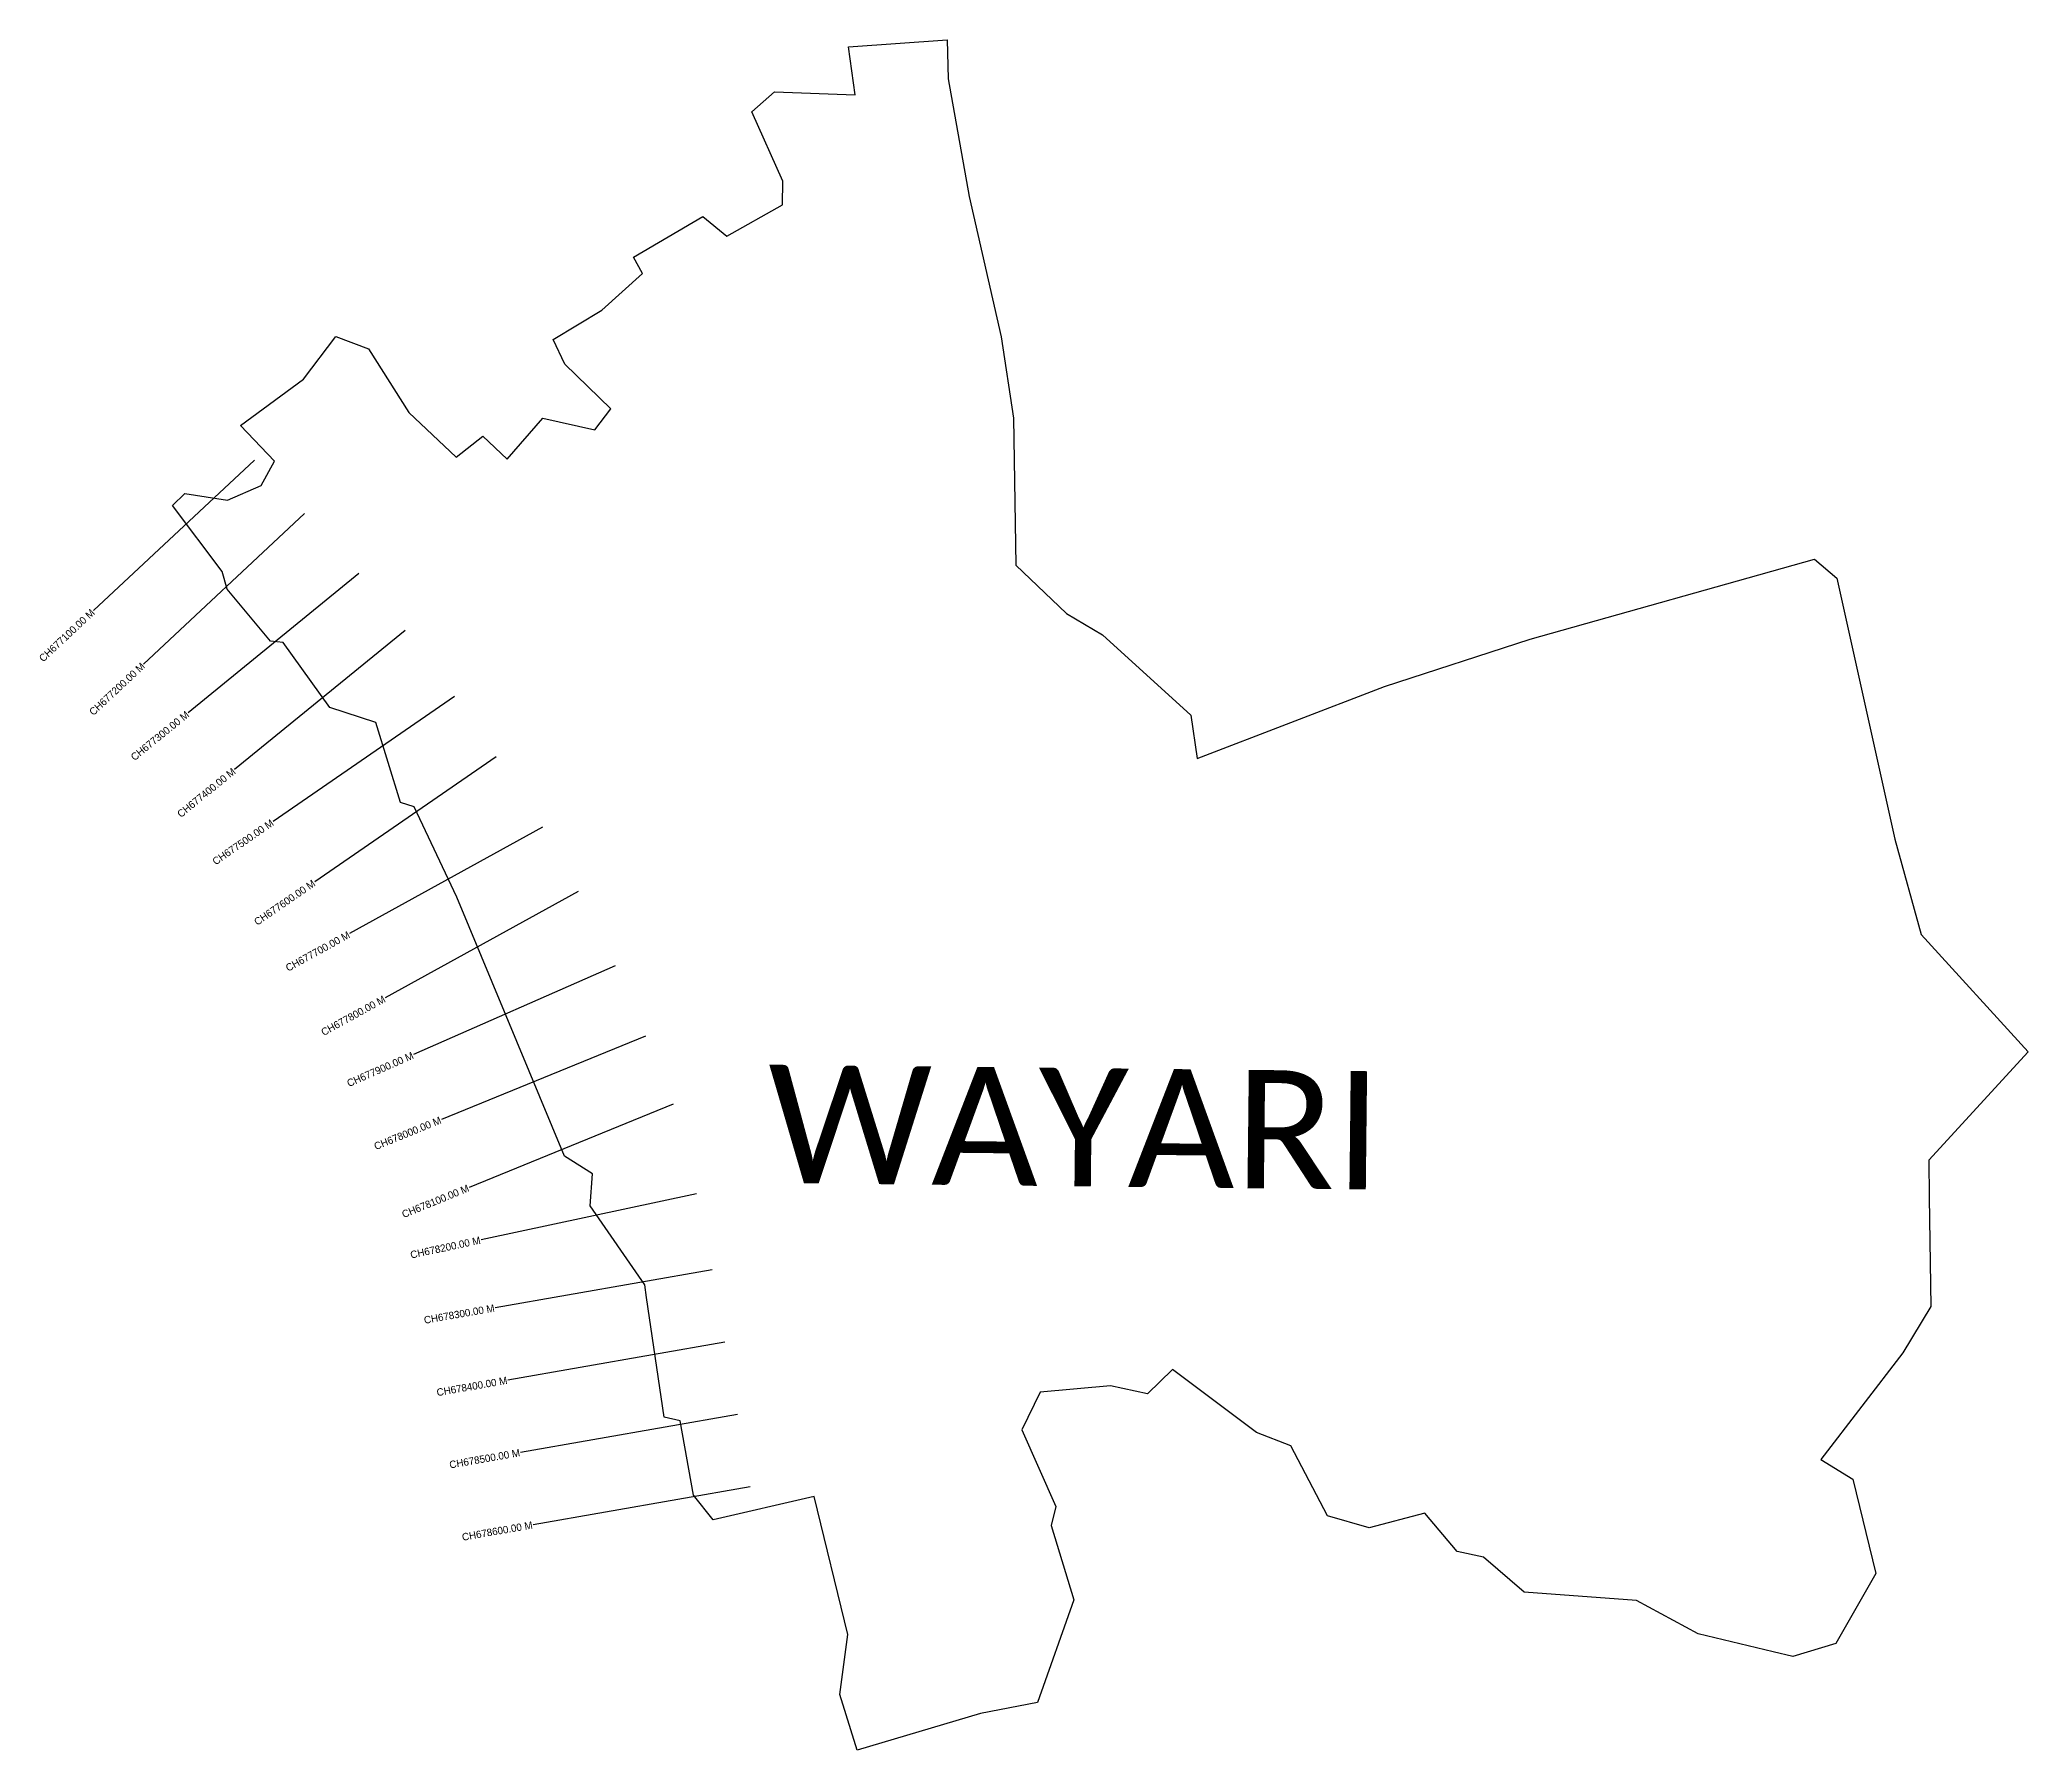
# Model space of a CAD drawing. Header units: metres. Extents: x 337033 to 339741, y 1772614 to 1774944.
import ezdxf
from ezdxf.enums import TextEntityAlignment as Align

# ---------------------------------------------------------------- set-up
doc = ezdxf.new("R2010")
doc.units = ezdxf.units.M
for name, color, linetype in [('CS', 134, 'Continuous'), ('CSMark', 6, 'Continuous'), ('village', 3, 'Continuous'), ('VILLAGE NAME', 250, 'Continuous')]:
    doc.layers.add(name, color=color, linetype=linetype)

msp = doc.modelspace()

# ---------------------------------------------------------------- linework, layer by layer
at = {"layer": 'CS'}
for p, q in [((337325.2, 1774371.3), (337106.1, 1774166.4)), ((337393.5, 1774298.3), (337174.4, 1774093.4)), ((337467.5, 1774216.7), (337235, 1774027.1)), ((337530.7, 1774139.2), (337298.3, 1773949.6)), ((337597.6, 1774049.4), (337350.6, 1773879.1)), ((337654.3, 1773967), (337407.4, 1773796.8)), ((337717.5, 1773871.2), (337454.9, 1773726.2)), ((337765.9, 1773783.7), (337503.3, 1773638.6)), ((337816.6, 1773682.3), (337542, 1773561.4)), ((337857.6, 1773586.7), (337579.9, 1773473.2)), ((337895.4, 1773494.1), (337617.7, 1773380.6)), ((337927.2, 1773371.9), (337633.8, 1773309.1)), ((337948.6, 1773268.5), (337653.1, 1773216.7)), ((337965.9, 1773170), (337670.4, 1773118.2)), ((337983.1, 1773071.5), (337687.6, 1773019.7)), ((338000.4, 1772973), (337704.9, 1772921.2))]:
    msp.add_line(p, q, dxfattribs=at)
at = {"layer": 'village', "color": 3, "true_color": 0x00ff00}
msp.add_polyline3d([(338133.1, 1772771.8, 0), (338087.4, 1772959.8, 0), (337949.9, 1772927.9, 0), (337923.2, 1772961.4, 0), (337904.8, 1773062.7, 0), (337883.1, 1773067.8, 0), (337859.1, 1773230.8, 0), (337856.8, 1773247.8, 0), (337782.4, 1773355.3, 0), (337785.6, 1773399.3, 0), (337747.5, 1773423.2, 0), (337601.1, 1773776.1, 0), (337542.6, 1773899.1, 0), (337524.2, 1773904.7, 0), (337490.5, 1774013.6, 0), (337427.8, 1774034, 0), (337364.4, 1774122.6, 0), (337347.1, 1774124.5, 0), (337288.3, 1774195.4, 0), (337281.4, 1774219.3, 0), (337213.9, 1774309.4, 0), (337230.6, 1774325.7, 0), (337288.5, 1774316.7, 0), (337334.4, 1774336.4, 0), (337352.4, 1774369.8, 0), (337306.1, 1774418.3, 0), (337391.9, 1774481.4, 0), (337436.1, 1774539.5, 0), (337480.4, 1774522.6, 0), (337535.3, 1774435.9, 0), (337600.1, 1774375.2, 0), (337636.3, 1774404, 0), (337669.2, 1774372.5, 0), (337717.9, 1774428.3, 0), (337788.8, 1774412.6, 0), (337810.4, 1774440.8, 0), (337747.9, 1774501.7, 0), (337731.9, 1774535.3, 0), (337798.3, 1774575.2, 0), (337853.7, 1774625.5, 0), (337841.4, 1774647.6, 0), (337935.7, 1774702.9, 0), (337968.5, 1774676, 0), (338044.5, 1774718.9, 0), (338044.6, 1774751.2, 0), (338002.4, 1774845.3, 0), (338033.5, 1774872.7, 0), (338143.4, 1774868.5, 0), (338134.3, 1774933.9, 0), (338268.7, 1774943.7, 0), (338270, 1774890.3, 0), (338298.6, 1774730.1, 0), (338342, 1774539.1, 0), (338358.7, 1774428.5, 0), (338362, 1774228.3, 0), (338430.8, 1774162.3, 0), (338480.1, 1774133.3, 0), (338600.3, 1774023.9, 0), (338609.1, 1773964.9, 0), (338863.8, 1774062.7, 0), (339062.3, 1774127.2, 0), (339449.6, 1774236.2, 0), (339480, 1774210.6, 0), (339558.8, 1773855.1, 0), (339594.6, 1773725.1, 0), (339740.5, 1773565.1, 0), (339605, 1773417.7, 0), (339605.6, 1773366.8, 0), (339608.1, 1773218.3, 0), (339569.7, 1773155.3, 0), (339458.2, 1773010.2, 0), (339501.8, 1772983.2, 0), (339533.1, 1772854.7, 0), (339478.6, 1772759.2, 0), (339420.2, 1772741.6, 0), (339393.2, 1772748.2, 0), (339291.1, 1772772.7, 0), (339207.1, 1772817.9, 0), (339054.4, 1772829.2, 0), (338998.9, 1772877.1, 0), (338962.9, 1772884.6, 0), (338918.9, 1772936.9, 0), (338843.2, 1772917, 0), (338786.5, 1772933.1, 0), (338736.3, 1773028.7, 0), (338689.7, 1773046.8, 0), (338575.2, 1773132.7, 0), (338541.5, 1773099.4, 0), (338491.1, 1773110.2, 0), (338395, 1773101.5, 0), (338370.2, 1773050.6, 0), (338416.5, 1772946.1, 0), (338410.3, 1772919.9, 0), (338441, 1772818.9, 0), (338391.5, 1772678.9, 0), (338314.1, 1772663.9, 0), (338145.9, 1772614, 0), (338122.5, 1772689.8, 0)], close=True, dxfattribs=at)

# ---------------------------------------------------------------- texts
at = {"layer": 'CSMark'}
for s, rotation, p in [('CH677100.00 M', 43.0954, (337105.4, 1774165.7)), ('CH677200.00 M', 43.0954, (337173.7, 1774092.7)), ('CH677300.00 M', 39.2047, (337234.3, 1774026.5)), ('CH677400.00 M', 39.2047, (337297.5, 1773949)), ('CH677500.00 M', 34.585, (337349.8, 1773878.5)), ('CH677600.00 M', 34.585, (337406.5, 1773796.2)), ('CH677700.00 M', 28.9192, (337454.1, 1773725.7)), ('CH677800.00 M', 28.9192, (337502.4, 1773638.1)), ('CH677900.00 M', 23.7738, (337541.1, 1773561)), ('CH678000.00 M', 22.2363, (337578.9, 1773472.8)), ('CH678100.00 M', 22.2363, (337616.8, 1773380.2)), ('CH678200.00 M', 12.0838, (337632.9, 1773308.9)), ('CH678300.00 M', 9.9493, (337652.1, 1773216.5)), ('CH678400.00 M', 9.9493, (337669.4, 1773118)), ('CH678500.00 M', 9.9493, (337686.7, 1773019.5)), ('CH678600.00 M', 9.9493, (337703.9, 1772921))]:
    msp.add_text(s, height=10, rotation=rotation, dxfattribs=at).set_placement(p, align=Align.MIDDLE_RIGHT)
at = {"layer": 'VILLAGE NAME', "insert": (338024.9, 1773547.8), "char_height": 161.109, "attachment_point": 1, "rotation": 359.3742}
msp.add_mtext_dynamic_manual_height_columns('{\\fCalibri|b0|i0|c0|p34;WAYARI}', width=1589.786, gutter_width=805.5, heights=[0], dxfattribs=at)

doc.saveas('drawing.dxf')
